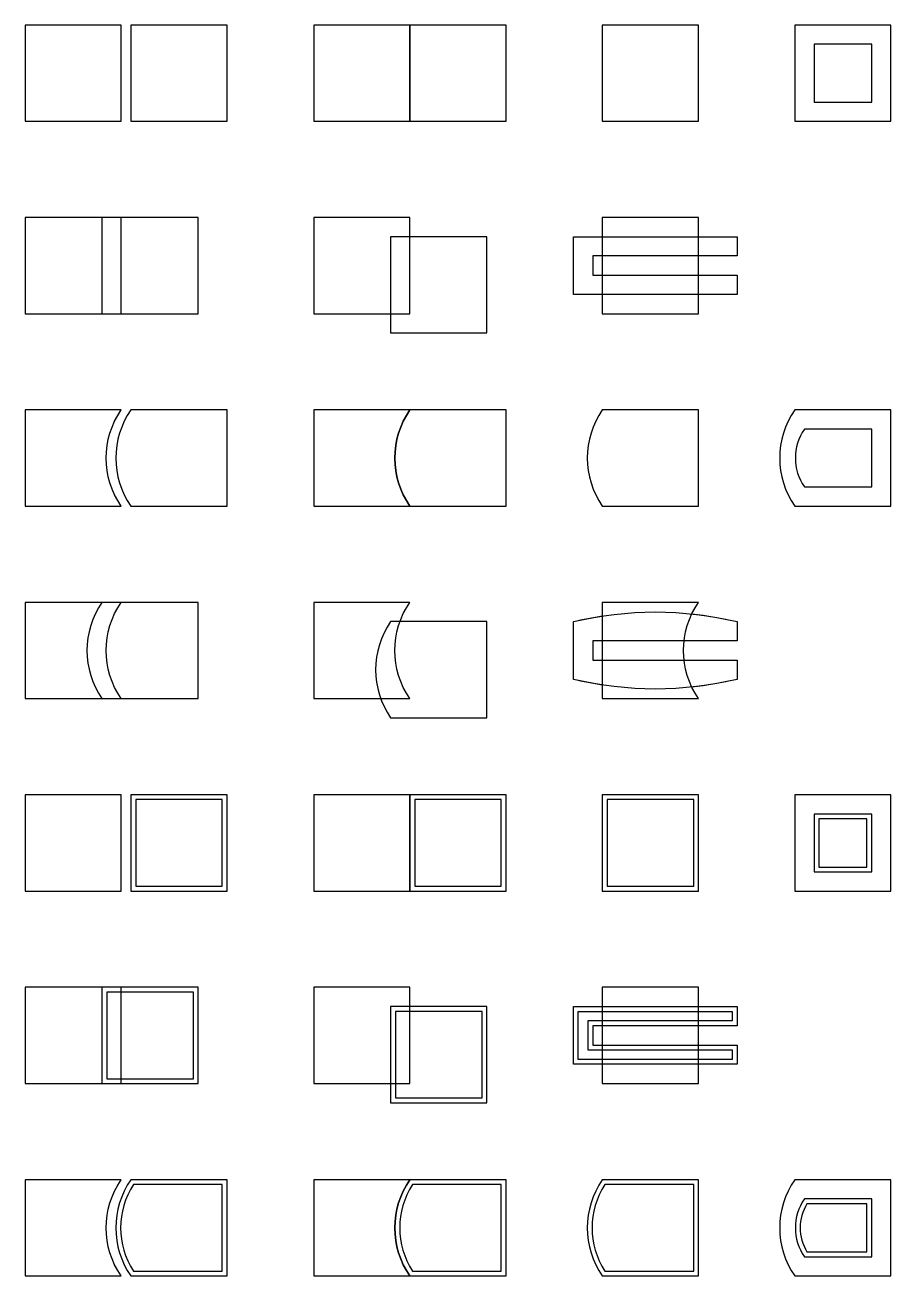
# Model space of a CAD drawing. Extents: x 10 to 100, y -190 to 60.
# Drawn here: x 10 to 100, y -70 to 60 of the extents above; entities that cross this region are included whole.
import ezdxf

# ---------------------------------------------------------------- set-up
doc = ezdxf.new("R2010")
doc.units = 0
for name, color, linetype in [('layer 1', 7, 'Continuous'), ('layer 10', 7, 'Continuous'), ('layer 11', 7, 'Continuous'), ('layer 12', 7, 'Continuous'), ('layer 13', 7, 'Continuous'), ('layer 14', 7, 'Continuous'), ('layer 15', 7, 'Continuous'), ('layer 16', 7, 'Continuous'), ('layer 17', 7, 'Continuous'), ('layer 18', 7, 'Continuous'), ('layer 19', 7, 'Continuous'), ('layer 2', 7, 'Continuous'), ('layer 20', 7, 'Continuous'), ('layer 21', 7, 'Continuous'), ('layer 22', 7, 'Continuous'), ('layer 23', 7, 'Continuous'), ('layer 24', 7, 'Continuous'), ('layer 25', 7, 'Continuous'), ('layer 3', 7, 'Continuous'), ('layer 4', 7, 'Continuous'), ('layer 5', 7, 'Continuous'), ('layer 6', 7, 'Continuous'), ('layer 7', 7, 'Continuous'), ('layer 8', 7, 'Continuous'), ('layer 9', 7, 'Continuous')]:
    doc.layers.add(name, color=color, linetype=linetype)

msp = doc.modelspace()

# ---------------------------------------------------------------- hatches: boundary and pattern name
at = {"layer": 'layer 1', "lineweight": 0}
h = msp.add_hatch(dxfattribs=at)
h.set_pattern_fill('LINE', color=4, scale=0.5, angle=45, style=0, pattern_type=0)
h.set_pattern_definition([])
h.paths.add_polyline_path([(10, 50), (20, 50), (20, 60), (10, 60)])
h = msp.add_hatch(dxfattribs=at)
h.set_pattern_fill('LINE', color=4, scale=0.5, angle=45, style=0, pattern_type=0)
h.set_pattern_definition([])
h.paths.add_polyline_path([(21, 50), (31, 50), (31, 60), (21, 60)])
at = {"layer": 'layer 10', "lineweight": 0}
h = msp.add_hatch(dxfattribs=at)
h.set_pattern_fill('LINE', color=4, scale=0.5, angle=45, style=0, pattern_type=0)
h.set_pattern_definition([])
h.paths.add_polyline_path([(70, 10), (80, 10), (80, 20), (70, 20, 0.31265)])
at = {"layer": 'layer 11', "lineweight": 0}
h = msp.add_hatch(dxfattribs=at)
h.set_pattern_fill('LINE', color=4, scale=0.5, angle=45, style=0, pattern_type=0)
h.set_pattern_definition([])
h.paths.add_polyline_path([(90, 10), (100, 10), (100, 20), (90, 20, 0.31265)])
at = {"layer": 'layer 12', "lineweight": 0}
h = msp.add_hatch(dxfattribs=at)
h.set_pattern_fill('LINE', color=4, scale=0.5, angle=45, style=0, pattern_type=0)
h.set_pattern_definition([])
h.paths.add_polyline_path([(20, -10), (28, -10), (28, 0), (20, 0), (18, 0), (10, 0), (10, -10), (18, -10)])
at = {"layer": 'layer 13', "lineweight": 0}
h = msp.add_hatch(dxfattribs=at)
h.set_pattern_fill('LINE', color=4, scale=0.5, angle=45, style=0, pattern_type=0)
h.set_pattern_definition([])
h.paths.add_polyline_path([(48.97, -2), (58, -2), (58, -12), (48, -12, -0.064399), (46.97, -10), (40, -10), (40, 0), (50, 0, 0.064399)])
at = {"layer": 'layer 14', "lineweight": 0}
h = msp.add_hatch(dxfattribs=at)
h.set_pattern_fill('LINE', color=4, scale=0.5, angle=45, style=0, pattern_type=0)
h.set_pattern_definition([])
h.paths.add_polyline_path([(79.3, -1.2, -0.032664), (84, -2), (84, -4), (78.49, -4, 0.057148), (78.49, -6), (84, -6), (84, -8, -0.032664), (79.3, -8.8, 0.039454), (80, -10), (70, -10), (70, -8.59, -0.020944), (67, -8), (67, -2, -0.020944), (70, -1.41), (70, 0), (80, 0, 0.039454)])
h.paths.add_polyline_path([(70, -4), (69, -4), (69, -6), (70, -6)])
at = {"layer": 'layer 15', "lineweight": 0}
h = msp.add_hatch(dxfattribs=at)
h.set_pattern_fill('LINE', color=4, scale=0.5, angle=45, style=0, pattern_type=0)
h.set_pattern_definition([])
h.paths.add_polyline_path([(10, -30), (20, -30), (20, -20), (10, -20)])
h = msp.add_hatch(dxfattribs=at)
h.set_pattern_fill('LINE', color=4, scale=0.5, angle=45, style=0, pattern_type=0)
h.set_pattern_definition([])
h.paths.add_polyline_path([(21, -30), (31, -30), (31, -20), (21, -20)])
h.paths.add_polyline_path([(21.5, -29.5), (30.5, -29.5), (30.5, -20.5), (21.5, -20.5)])
at = {"layer": 'layer 16', "lineweight": 0}
h = msp.add_hatch(dxfattribs=at)
h.set_pattern_fill('LINE', color=4, scale=0.5, angle=45, style=0, pattern_type=0)
h.set_pattern_definition([])
h.paths.add_polyline_path([(50, -30), (60, -30), (60, -20), (50, -20), (40, -20), (40, -30)])
h.paths.add_polyline_path([(50.5, -29.5), (59.5, -29.5), (59.5, -20.5), (50.5, -20.5)])
at = {"layer": 'layer 17', "lineweight": 0}
h = msp.add_hatch(dxfattribs=at)
h.set_pattern_fill('LINE', color=4, scale=0.5, angle=45, style=0, pattern_type=0)
h.set_pattern_definition([])
h.paths.add_polyline_path([(70, -30), (80, -30), (80, -20), (70, -20)])
h.paths.add_polyline_path([(70.5, -29.5), (79.5, -29.5), (79.5, -20.5), (70.5, -20.5)])
at = {"layer": 'layer 18', "lineweight": 0}
h = msp.add_hatch(dxfattribs=at)
h.set_pattern_fill('LINE', color=4, scale=0.5, angle=45, style=0, pattern_type=0)
h.set_pattern_definition([])
h.paths.add_polyline_path([(90, -30), (100, -30), (100, -20), (90, -20)])
at = {"layer": 'layer 19', "lineweight": 0}
h = msp.add_hatch(dxfattribs=at)
h.set_pattern_fill('LINE', color=4, scale=0.5, angle=45, style=0, pattern_type=0)
h.set_pattern_definition([])
h.paths.add_polyline_path([(20, -50), (28, -50), (28, -40), (20, -40), (18, -40), (10, -40), (10, -50), (18, -50)])
h.paths.add_polyline_path([(20, -49.5), (27.5, -49.5), (27.5, -40.5), (20, -40.5)])
at = {"layer": 'layer 2', "lineweight": 0}
h = msp.add_hatch(dxfattribs=at)
h.set_pattern_fill('LINE', color=4, scale=0.5, angle=45, style=0, pattern_type=0)
h.set_pattern_definition([])
h.paths.add_polyline_path([(50, 50), (60, 50), (60, 60), (50, 60), (40, 60), (40, 50)])
at = {"layer": 'layer 20', "lineweight": 0}
h = msp.add_hatch(dxfattribs=at)
h.set_pattern_fill('LINE', color=4, scale=0.5, angle=45, style=0, pattern_type=0)
h.set_pattern_definition([])
h.paths.add_polyline_path([(50, -42), (58, -42), (58, -52), (48, -52), (48, -50), (40, -50), (40, -40), (50, -40)])
h.paths.add_polyline_path([(50, -42.5), (57.5, -42.5), (57.5, -51.5), (48.5, -51.5), (48.5, -50), (50, -50)])
at = {"layer": 'layer 21', "lineweight": 0}
h = msp.add_hatch(dxfattribs=at)
h.set_pattern_fill('LINE', color=4, scale=0.5, angle=45, style=0, pattern_type=0)
h.set_pattern_definition([])
h.paths.add_polyline_path([(80, -42), (84, -42), (84, -44), (80, -44), (80, -46), (84, -46), (84, -48), (80, -48), (80, -50), (70, -50), (70, -48), (67, -48), (67, -42), (70, -42), (70, -40), (80, -40)])
h.paths.add_polyline_path([(70, -44), (69, -44), (69, -46), (70, -46)])
h.paths.add_polyline_path([(80, -42.5), (83.5, -42.5), (83.5, -43.5), (80, -43.5)])
h.paths.add_polyline_path([(70, -42.5), (67.5, -42.5), (67.5, -47.5), (70, -47.5), (70, -46.5), (68.5, -46.5), (68.5, -43.5), (70, -43.5)])
h.paths.add_polyline_path([(80, -46.5), (83.5, -46.5), (83.5, -47.5), (80, -47.5)])
at = {"layer": 'layer 22', "lineweight": 0}
h = msp.add_hatch(dxfattribs=at)
h.set_pattern_fill('LINE', color=4, scale=0.5, angle=45, style=0, pattern_type=0)
h.set_pattern_definition([])
h.paths.add_polyline_path([(10, -70), (20, -70, -0.31265), (20, -60), (10, -60)])
h = msp.add_hatch(dxfattribs=at)
h.set_pattern_fill('LINE', color=4, scale=0.5, angle=45, style=0, pattern_type=0)
h.set_pattern_definition([])
h.paths.add_polyline_path([(21, -70), (31, -70), (31, -60), (21, -60, 0.31265)])
h.paths.add_polyline_path([(21.27, -69.5), (30.5, -69.5), (30.5, -60.5), (21.27, -60.5, 0.295556)])
at = {"layer": 'layer 23', "lineweight": 0}
h = msp.add_hatch(dxfattribs=at)
h.set_pattern_fill('LINE', color=4, scale=0.5, angle=45, style=0, pattern_type=0)
h.set_pattern_definition([])
h.paths.add_polyline_path([(50, -70), (60, -70), (60, -60), (50, -60), (40, -60), (40, -70)])
h.paths.add_polyline_path([(50.27, -69.5), (59.5, -69.5), (59.5, -60.5), (50.27, -60.5, 0.295556)])
at = {"layer": 'layer 24', "lineweight": 0}
h = msp.add_hatch(dxfattribs=at)
h.set_pattern_fill('LINE', color=4, scale=0.5, angle=45, style=0, pattern_type=0)
h.set_pattern_definition([])
h.paths.add_polyline_path([(70, -70), (80, -70), (80, -60), (70, -60, 0.31265)])
h.paths.add_polyline_path([(70.27, -69.5), (79.5, -69.5), (79.5, -60.5), (70.27, -60.5, 0.295556)])
at = {"layer": 'layer 25', "lineweight": 0}
h = msp.add_hatch(dxfattribs=at)
h.set_pattern_fill('LINE', color=4, scale=0.5, angle=45, style=0, pattern_type=0)
h.set_pattern_definition([])
h.paths.add_polyline_path([(90, -70), (100, -70), (100, -60), (90, -60, 0.31265)])
at = {"layer": 'layer 3', "lineweight": 0}
h = msp.add_hatch(dxfattribs=at)
h.set_pattern_fill('LINE', color=4, scale=0.5, angle=45, style=0, pattern_type=0)
h.set_pattern_definition([])
h.paths.add_polyline_path([(70, 50), (80, 50), (80, 60), (70, 60)])
at = {"layer": 'layer 4', "lineweight": 0}
h = msp.add_hatch(dxfattribs=at)
h.set_pattern_fill('LINE', color=4, scale=0.5, angle=45, style=0, pattern_type=0)
h.set_pattern_definition([])
h.paths.add_polyline_path([(90, 50), (100, 50), (100, 60), (90, 60)])
at = {"layer": 'layer 5', "lineweight": 0}
h = msp.add_hatch(dxfattribs=at)
h.set_pattern_fill('LINE', color=4, scale=0.5, angle=45, style=0, pattern_type=0)
h.set_pattern_definition([])
h.paths.add_polyline_path([(20, 30), (28, 30), (28, 40), (20, 40), (18, 40), (10, 40), (10, 30), (18, 30)])
at = {"layer": 'layer 6', "lineweight": 0}
h = msp.add_hatch(dxfattribs=at)
h.set_pattern_fill('LINE', color=4, scale=0.5, angle=45, style=0, pattern_type=0)
h.set_pattern_definition([])
h.paths.add_polyline_path([(50, 38), (58, 38), (58, 28), (48, 28), (48, 30), (40, 30), (40, 40), (50, 40)])
at = {"layer": 'layer 7', "lineweight": 0}
h = msp.add_hatch(dxfattribs=at)
h.set_pattern_fill('LINE', color=4, scale=0.5, angle=45, style=0, pattern_type=0)
h.set_pattern_definition([])
h.paths.add_polyline_path([(80, 38), (84, 38), (84, 36), (80, 36), (80, 34), (84, 34), (84, 32), (80, 32), (80, 30), (70, 30), (70, 32), (67, 32), (67, 38), (70, 38), (70, 40), (80, 40)])
h.paths.add_polyline_path([(70, 36), (69, 36), (69, 34), (70, 34)])
at = {"layer": 'layer 8', "lineweight": 0}
h = msp.add_hatch(dxfattribs=at)
h.set_pattern_fill('LINE', color=4, scale=0.5, angle=45, style=0, pattern_type=0)
h.set_pattern_definition([])
h.paths.add_polyline_path([(10, 10), (20, 10, -0.31265), (20, 20), (10, 20)])
h = msp.add_hatch(dxfattribs=at)
h.set_pattern_fill('LINE', color=4, scale=0.5, angle=45, style=0, pattern_type=0)
h.set_pattern_definition([])
h.paths.add_polyline_path([(21, 10), (31, 10), (31, 20), (21, 20, 0.31265)])
at = {"layer": 'layer 9', "lineweight": 0}
h = msp.add_hatch(dxfattribs=at)
h.set_pattern_fill('LINE', color=4, scale=0.5, angle=45, style=0, pattern_type=0)
h.set_pattern_definition([])
h.paths.add_polyline_path([(50, 10), (60, 10), (60, 20), (50, 20), (40, 20), (40, 10)])

# ---------------------------------------------------------------- linework, layer by layer
at = {"layer": 'layer 1', "color": 2}
msp.add_lwpolyline([(10, 50), (20, 50), (20, 60), (10, 60)], close=True, dxfattribs=at)
at = {"layer": 'layer 1', "color": 4, "lineweight": 13}
for points in [[(10, 50), (20, 50), (20, 60), (10, 60)], [(21, 50), (31, 50), (31, 60), (21, 60)]]:
    msp.add_lwpolyline(points, close=True, dxfattribs=at)
at = {"layer": 'layer 1', "color": 3}
msp.add_lwpolyline([(21, 50), (31, 50), (31, 60), (21, 60)], close=True, dxfattribs=at)
at = {"layer": 'layer 10', "color": 3}
msp.add_lwpolyline([(70, 10), (80, 10), (80, 20), (70, 20, 0.31265)], format="xyb", close=True, dxfattribs=at)
at = {"layer": 'layer 10', "color": 2}
msp.add_lwpolyline([(70, 10), (80, 10), (80, 20), (70, 20, 0.31265)], format="xyb", close=True, dxfattribs=at)
at = {"layer": 'layer 10', "color": 4, "lineweight": 13}
msp.add_lwpolyline([(70, 10), (80, 10), (80, 20), (70, 20, 0.31265)], format="xyb", close=True, dxfattribs=at)
at = {"layer": 'layer 11', "color": 2}
msp.add_lwpolyline([(90, 10), (100, 10), (100, 20), (90, 20, 0.31265)], format="xyb", close=True, dxfattribs=at)
at = {"layer": 'layer 11', "color": 4, "lineweight": 13}
msp.add_lwpolyline([(90, 10), (100, 10), (100, 20), (90, 20, 0.31265)], format="xyb", close=True, dxfattribs=at)
at = {"layer": 'layer 11', "color": 3}
msp.add_lwpolyline([(91, 12), (98, 12), (98, 18), (91, 18, 0.31265)], format="xyb", close=True, dxfattribs=at)
at = {"layer": 'layer 12', "color": 2}
msp.add_lwpolyline([(10, -10), (20, -10, -0.31265), (20, 0), (10, 0)], format="xyb", close=True, dxfattribs=at)
at = {"layer": 'layer 12', "color": 4, "lineweight": 13}
msp.add_lwpolyline([(20, -10), (28, -10), (28, 0), (20, 0), (18, 0), (10, 0), (10, -10), (18, -10)], close=True, dxfattribs=at)
at = {"layer": 'layer 12', "color": 3}
msp.add_lwpolyline([(18, -10), (28, -10), (28, 0), (18, 0, 0.31265)], format="xyb", close=True, dxfattribs=at)
at = {"layer": 'layer 13', "color": 2}
msp.add_lwpolyline([(40, -10), (50, -10, -0.31265), (50, 0), (40, 0)], format="xyb", close=True, dxfattribs=at)
at = {"layer": 'layer 13', "color": 4, "lineweight": 13}
msp.add_lwpolyline([(48.97, -2), (58, -2), (58, -12), (48, -12, -0.064399), (46.97, -10), (40, -10), (40, 0), (50, 0, 0.064399)], format="xyb", close=True, dxfattribs=at)
at = {"layer": 'layer 13', "color": 3}
msp.add_lwpolyline([(48, -12), (58, -12), (58, -2), (48, -2, 0.31265)], format="xyb", close=True, dxfattribs=at)
at = {"layer": 'layer 14', "color": 4, "lineweight": 13}
msp.add_lwpolyline([(79.3, -1.2, -0.032664), (84, -2), (84, -4), (78.49, -4, 0.057148), (78.49, -6), (84, -6), (84, -8, -0.032664), (79.3, -8.8, 0.039454), (80, -10), (70, -10), (70, -8.59, -0.020944), (67, -8), (67, -2, -0.020944), (70, -1.41), (70, 0), (80, 0, 0.039454)], format="xyb", close=True, dxfattribs=at)
at = {"layer": 'layer 14', "color": 2}
msp.add_lwpolyline([(70, -10), (80, -10, -0.31265), (80, 0), (70, 0)], format="xyb", close=True, dxfattribs=at)
at = {"layer": 'layer 14', "color": 3}
msp.add_lwpolyline([(67, -2, -0.11805), (84, -2), (84, -4), (69, -4), (69, -6), (84, -6), (84, -8, -0.11805), (67, -8)], format="xyb", close=True, dxfattribs=at)
at = {"layer": 'layer 14', "color": 4, "lineweight": 13}
msp.add_lwpolyline([(70, -4), (69, -4), (69, -6), (70, -6)], close=True, dxfattribs=at)
at = {"layer": 'layer 15', "color": 2}
msp.add_lwpolyline([(10, -30), (20, -30), (20, -20), (10, -20)], close=True, dxfattribs=at)
at = {"layer": 'layer 15', "color": 4, "lineweight": 13}
for points in [[(10, -30), (20, -30), (20, -20), (10, -20)], [(21, -30), (31, -30), (31, -20), (21, -20)], [(21.5, -29.5), (30.5, -29.5), (30.5, -20.5), (21.5, -20.5)]]:
    msp.add_lwpolyline(points, close=True, dxfattribs=at)
at = {"layer": 'layer 15', "color": 3}
for points in [[(21, -30), (31, -30), (31, -20), (21, -20)], [(21.5, -29.5), (30.5, -29.5), (30.5, -20.5), (21.5, -20.5)]]:
    msp.add_lwpolyline(points, close=True, dxfattribs=at)
at = {"layer": 'layer 16', "color": 2}
msp.add_lwpolyline([(40, -30), (50, -30), (50, -20), (40, -20)], close=True, dxfattribs=at)
at = {"layer": 'layer 16', "color": 4, "lineweight": 13}
for points in [[(50, -30), (60, -30), (60, -20), (50, -20), (40, -20), (40, -30)], [(50.5, -29.5), (59.5, -29.5), (59.5, -20.5), (50.5, -20.5)]]:
    msp.add_lwpolyline(points, close=True, dxfattribs=at)
at = {"layer": 'layer 16', "color": 3}
for points in [[(50, -30), (60, -30), (60, -20), (50, -20)], [(50.5, -29.5), (59.5, -29.5), (59.5, -20.5), (50.5, -20.5)]]:
    msp.add_lwpolyline(points, close=True, dxfattribs=at)
at = {"layer": 'layer 17', "color": 3}
for points in [[(70, -30), (80, -30), (80, -20), (70, -20)], [(70.5, -29.5), (79.5, -29.5), (79.5, -20.5), (70.5, -20.5)]]:
    msp.add_lwpolyline(points, close=True, dxfattribs=at)
at = {"layer": 'layer 17', "color": 2}
msp.add_lwpolyline([(70, -30), (80, -30), (80, -20), (70, -20)], close=True, dxfattribs=at)
at = {"layer": 'layer 17', "color": 4, "lineweight": 13}
for points in [[(70, -30), (80, -30), (80, -20), (70, -20)], [(70.5, -29.5), (79.5, -29.5), (79.5, -20.5), (70.5, -20.5)]]:
    msp.add_lwpolyline(points, close=True, dxfattribs=at)
at = {"layer": 'layer 18', "color": 2}
msp.add_lwpolyline([(90, -30), (100, -30), (100, -20), (90, -20)], close=True, dxfattribs=at)
at = {"layer": 'layer 18', "color": 4, "lineweight": 13}
msp.add_lwpolyline([(90, -30), (100, -30), (100, -20), (90, -20)], close=True, dxfattribs=at)
at = {"layer": 'layer 18', "color": 3}
for points in [[(92, -28), (98, -28), (98, -22), (92, -22)], [(92.5, -27.5), (97.5, -27.5), (97.5, -22.5), (92.5, -22.5)]]:
    msp.add_lwpolyline(points, close=True, dxfattribs=at)
at = {"layer": 'layer 19', "color": 2}
msp.add_lwpolyline([(10, -50), (20, -50), (20, -40), (10, -40)], close=True, dxfattribs=at)
at = {"layer": 'layer 19', "color": 4, "lineweight": 13}
for points in [[(20, -50), (28, -50), (28, -40), (20, -40), (18, -40), (10, -40), (10, -50), (18, -50)], [(20, -49.5), (27.5, -49.5), (27.5, -40.5), (20, -40.5)]]:
    msp.add_lwpolyline(points, close=True, dxfattribs=at)
at = {"layer": 'layer 19', "color": 3}
for points in [[(18, -50), (28, -50), (28, -40), (18, -40)], [(18.5, -49.5), (27.5, -49.5), (27.5, -40.5), (18.5, -40.5)]]:
    msp.add_lwpolyline(points, close=True, dxfattribs=at)
at = {"layer": 'layer 2', "color": 2}
msp.add_lwpolyline([(40, 50), (50, 50), (50, 60), (40, 60)], close=True, dxfattribs=at)
at = {"layer": 'layer 2', "color": 4, "lineweight": 13}
msp.add_lwpolyline([(50, 50), (60, 50), (60, 60), (50, 60), (40, 60), (40, 50)], close=True, dxfattribs=at)
at = {"layer": 'layer 2', "color": 3}
msp.add_lwpolyline([(50, 50), (60, 50), (60, 60), (50, 60)], close=True, dxfattribs=at)
at = {"layer": 'layer 20', "color": 2}
msp.add_lwpolyline([(40, -50), (50, -50), (50, -40), (40, -40)], close=True, dxfattribs=at)
at = {"layer": 'layer 20', "color": 4, "lineweight": 13}
for points in [[(50, -42), (58, -42), (58, -52), (48, -52), (48, -50), (40, -50), (40, -40), (50, -40)], [(50, -42.5), (57.5, -42.5), (57.5, -51.5), (48.5, -51.5), (48.5, -50), (50, -50)]]:
    msp.add_lwpolyline(points, close=True, dxfattribs=at)
at = {"layer": 'layer 20', "color": 3}
for points in [[(48, -52), (58, -52), (58, -42), (48, -42)], [(48.5, -51.5), (57.5, -51.5), (57.5, -42.5), (48.5, -42.5)]]:
    msp.add_lwpolyline(points, close=True, dxfattribs=at)
at = {"layer": 'layer 21', "color": 4, "lineweight": 13}
for points in [[(80, -42), (84, -42), (84, -44), (80, -44), (80, -46), (84, -46), (84, -48), (80, -48), (80, -50), (70, -50), (70, -48), (67, -48), (67, -42), (70, -42), (70, -40), (80, -40)], [(70, -42.5), (67.5, -42.5), (67.5, -47.5), (70, -47.5), (70, -46.5), (68.5, -46.5), (68.5, -43.5), (70, -43.5)], [(80, -42.5), (83.5, -42.5), (83.5, -43.5), (80, -43.5)], [(70, -44), (69, -44), (69, -46), (70, -46)], [(80, -46.5), (83.5, -46.5), (83.5, -47.5), (80, -47.5)]]:
    msp.add_lwpolyline(points, close=True, dxfattribs=at)
at = {"layer": 'layer 21', "color": 2}
msp.add_lwpolyline([(70, -50), (80, -50), (80, -40), (70, -40)], close=True, dxfattribs=at)
at = {"layer": 'layer 21', "color": 3}
for points in [[(67, -42), (84, -42), (84, -44), (69, -44), (69, -46), (84, -46), (84, -48), (67, -48)], [(67.5, -42.5), (83.5, -42.5), (83.5, -43.5), (68.5, -43.5), (68.5, -46.5), (83.5, -46.5), (83.5, -47.5), (67.5, -47.5)]]:
    msp.add_lwpolyline(points, close=True, dxfattribs=at)
at = {"layer": 'layer 22', "color": 2}
msp.add_lwpolyline([(10, -70), (20, -70, -0.31265), (20, -60), (10, -60)], format="xyb", close=True, dxfattribs=at)
at = {"layer": 'layer 22', "color": 4, "lineweight": 13}
for points in [[(10, -70), (20, -70, -0.31265), (20, -60), (10, -60)], [(21, -70), (31, -70), (31, -60), (21, -60, 0.31265)], [(21.27, -69.5), (30.5, -69.5), (30.5, -60.5), (21.27, -60.5, 0.295556)]]:
    msp.add_lwpolyline(points, format="xyb", close=True, dxfattribs=at)
at = {"layer": 'layer 22', "color": 3}
for points in [[(21, -70), (31, -70), (31, -60), (21, -60, 0.31265)], [(21.27, -69.5), (30.5, -69.5), (30.5, -60.5), (21.27, -60.5, 0.295556)]]:
    msp.add_lwpolyline(points, format="xyb", close=True, dxfattribs=at)
at = {"layer": 'layer 23', "color": 2}
msp.add_lwpolyline([(40, -70), (50, -70, -0.31265), (50, -60), (40, -60)], format="xyb", close=True, dxfattribs=at)
at = {"layer": 'layer 23', "color": 4, "lineweight": 13}
msp.add_lwpolyline([(50, -70), (60, -70), (60, -60), (50, -60), (40, -60), (40, -70)], close=True, dxfattribs=at)
at = {"layer": 'layer 23', "color": 3}
for points in [[(50, -70), (60, -70), (60, -60), (50, -60, 0.31265)], [(50.27, -69.5), (59.5, -69.5), (59.5, -60.5), (50.27, -60.5, 0.295556)]]:
    msp.add_lwpolyline(points, format="xyb", close=True, dxfattribs=at)
at = {"layer": 'layer 23', "color": 4, "lineweight": 13}
msp.add_lwpolyline([(50.27, -69.5), (59.5, -69.5), (59.5, -60.5), (50.27, -60.5, 0.295556)], format="xyb", close=True, dxfattribs=at)
at = {"layer": 'layer 24', "color": 3}
for points in [[(70, -70), (80, -70), (80, -60), (70, -60, 0.31265)], [(70.27, -69.5), (79.5, -69.5), (79.5, -60.5), (70.27, -60.5, 0.295556)]]:
    msp.add_lwpolyline(points, format="xyb", close=True, dxfattribs=at)
at = {"layer": 'layer 24', "color": 2}
msp.add_lwpolyline([(70, -70), (80, -70), (80, -60), (70, -60, 0.31265)], format="xyb", close=True, dxfattribs=at)
at = {"layer": 'layer 24', "color": 4, "lineweight": 13}
for points in [[(70, -70), (80, -70), (80, -60), (70, -60, 0.31265)], [(70.27, -69.5), (79.5, -69.5), (79.5, -60.5), (70.27, -60.5, 0.295556)]]:
    msp.add_lwpolyline(points, format="xyb", close=True, dxfattribs=at)
at = {"layer": 'layer 25', "color": 2}
msp.add_lwpolyline([(90, -70), (100, -70), (100, -60), (90, -60, 0.31265)], format="xyb", close=True, dxfattribs=at)
at = {"layer": 'layer 25', "color": 4, "lineweight": 13}
msp.add_lwpolyline([(90, -70), (100, -70), (100, -60), (90, -60, 0.31265)], format="xyb", close=True, dxfattribs=at)
at = {"layer": 'layer 25', "color": 3}
for points in [[(91, -68), (98, -68), (98, -62), (91, -62, 0.31265)], [(91.27, -67.5), (97.5, -67.5), (97.5, -62.5), (91.27, -62.5, 0.283282)]]:
    msp.add_lwpolyline(points, format="xyb", close=True, dxfattribs=at)
at = {"layer": 'layer 3', "color": 3}
msp.add_lwpolyline([(70, 50), (80, 50), (80, 60), (70, 60)], close=True, dxfattribs=at)
at = {"layer": 'layer 3', "color": 2}
msp.add_lwpolyline([(70, 50), (80, 50), (80, 60), (70, 60)], close=True, dxfattribs=at)
at = {"layer": 'layer 3', "color": 4, "lineweight": 13}
msp.add_lwpolyline([(70, 50), (80, 50), (80, 60), (70, 60)], close=True, dxfattribs=at)
at = {"layer": 'layer 4', "color": 2}
msp.add_lwpolyline([(90, 50), (100, 50), (100, 60), (90, 60)], close=True, dxfattribs=at)
at = {"layer": 'layer 4', "color": 4, "lineweight": 13}
msp.add_lwpolyline([(90, 50), (100, 50), (100, 60), (90, 60)], close=True, dxfattribs=at)
at = {"layer": 'layer 4', "color": 3}
msp.add_lwpolyline([(92, 52), (98, 52), (98, 58), (92, 58)], close=True, dxfattribs=at)
at = {"layer": 'layer 5', "color": 2}
msp.add_lwpolyline([(10, 30), (20, 30), (20, 40), (10, 40)], close=True, dxfattribs=at)
at = {"layer": 'layer 5', "color": 4, "lineweight": 13}
msp.add_lwpolyline([(20, 30), (28, 30), (28, 40), (20, 40), (18, 40), (10, 40), (10, 30), (18, 30)], close=True, dxfattribs=at)
at = {"layer": 'layer 5', "color": 3}
msp.add_lwpolyline([(18, 30), (28, 30), (28, 40), (18, 40)], close=True, dxfattribs=at)
at = {"layer": 'layer 6', "color": 2}
msp.add_lwpolyline([(40, 30), (50, 30), (50, 40), (40, 40)], close=True, dxfattribs=at)
at = {"layer": 'layer 6', "color": 4, "lineweight": 13}
msp.add_lwpolyline([(50, 38), (58, 38), (58, 28), (48, 28), (48, 30), (40, 30), (40, 40), (50, 40)], close=True, dxfattribs=at)
at = {"layer": 'layer 6', "color": 3}
msp.add_lwpolyline([(48, 28), (58, 28), (58, 38), (48, 38)], close=True, dxfattribs=at)
at = {"layer": 'layer 7', "color": 4, "lineweight": 13}
for points in [[(80, 38), (84, 38), (84, 36), (80, 36), (80, 34), (84, 34), (84, 32), (80, 32), (80, 30), (70, 30), (70, 32), (67, 32), (67, 38), (70, 38), (70, 40), (80, 40)], [(70, 36), (69, 36), (69, 34), (70, 34)]]:
    msp.add_lwpolyline(points, close=True, dxfattribs=at)
at = {"layer": 'layer 7', "color": 2}
msp.add_lwpolyline([(70, 30), (80, 30), (80, 40), (70, 40)], close=True, dxfattribs=at)
at = {"layer": 'layer 7', "color": 3}
msp.add_lwpolyline([(67, 38), (84, 38), (84, 36), (69, 36), (69, 34), (84, 34), (84, 32), (67, 32)], close=True, dxfattribs=at)
at = {"layer": 'layer 8', "color": 2}
msp.add_lwpolyline([(10, 10), (20, 10, -0.31265), (20, 20), (10, 20)], format="xyb", close=True, dxfattribs=at)
at = {"layer": 'layer 8', "color": 4, "lineweight": 13}
for points in [[(10, 10), (20, 10, -0.31265), (20, 20), (10, 20)], [(21, 10), (31, 10), (31, 20), (21, 20, 0.31265)]]:
    msp.add_lwpolyline(points, format="xyb", close=True, dxfattribs=at)
at = {"layer": 'layer 8', "color": 3}
msp.add_lwpolyline([(21, 10), (31, 10), (31, 20), (21, 20, 0.31265)], format="xyb", close=True, dxfattribs=at)
at = {"layer": 'layer 9', "color": 2}
msp.add_lwpolyline([(40, 10), (50, 10, -0.31265), (50, 20), (40, 20)], format="xyb", close=True, dxfattribs=at)
at = {"layer": 'layer 9', "color": 4, "lineweight": 13}
msp.add_lwpolyline([(50, 10), (60, 10), (60, 20), (50, 20), (40, 20), (40, 10)], close=True, dxfattribs=at)
at = {"layer": 'layer 9', "color": 3}
msp.add_lwpolyline([(50, 10), (60, 10), (60, 20), (50, 20, 0.31265)], format="xyb", close=True, dxfattribs=at)

doc.saveas('drawing.dxf')
